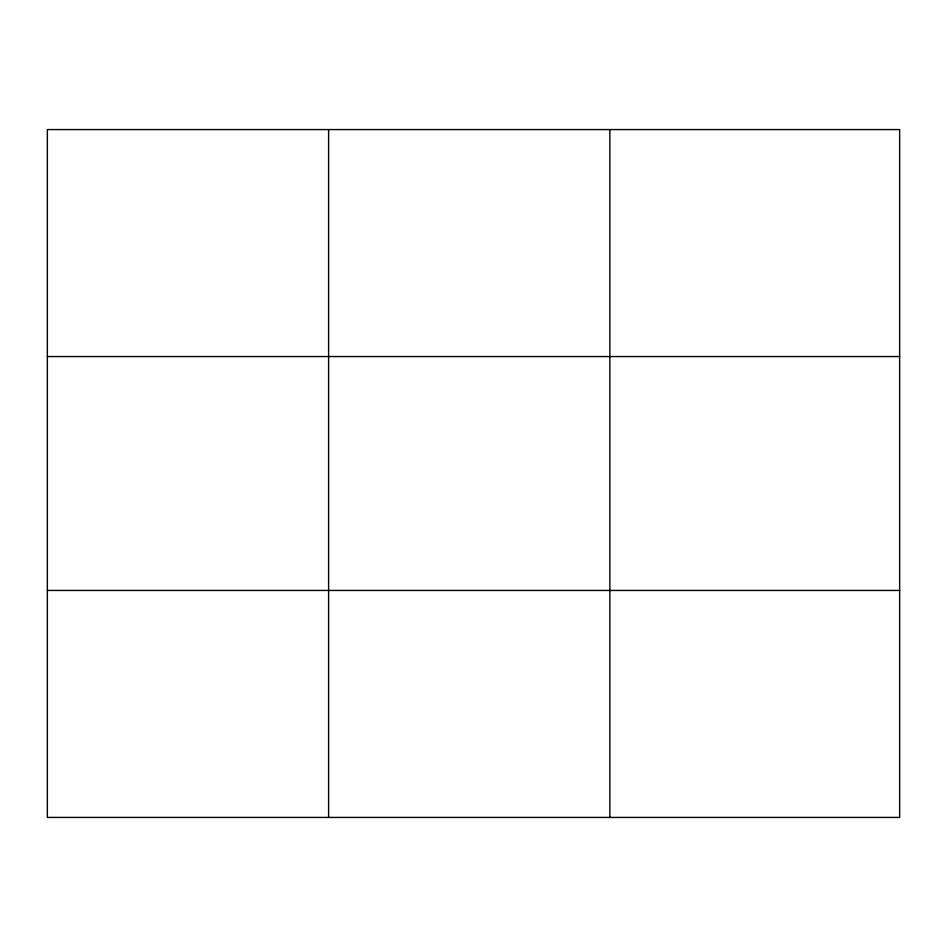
<?xml version="1.0" encoding="UTF-8"?>
<svg xmlns="http://www.w3.org/2000/svg" width="947" height="947" viewBox="0 0 947 947"><rect width="100%" height="100%" fill="white"/><g stroke="black" fill="none" stroke-linecap="round" stroke-linejoin="round"><path stroke-width="1.42" d="M328.609 817.427L328.609 129.573M609.868 817.427L609.868 129.573M899.65 590.443L899.65 817.427L47.35 817.427L47.35 129.573L899.65 129.573L899.65 590.443L47.35 590.443M47.35 356.557L899.65 356.557"/></g></svg>
